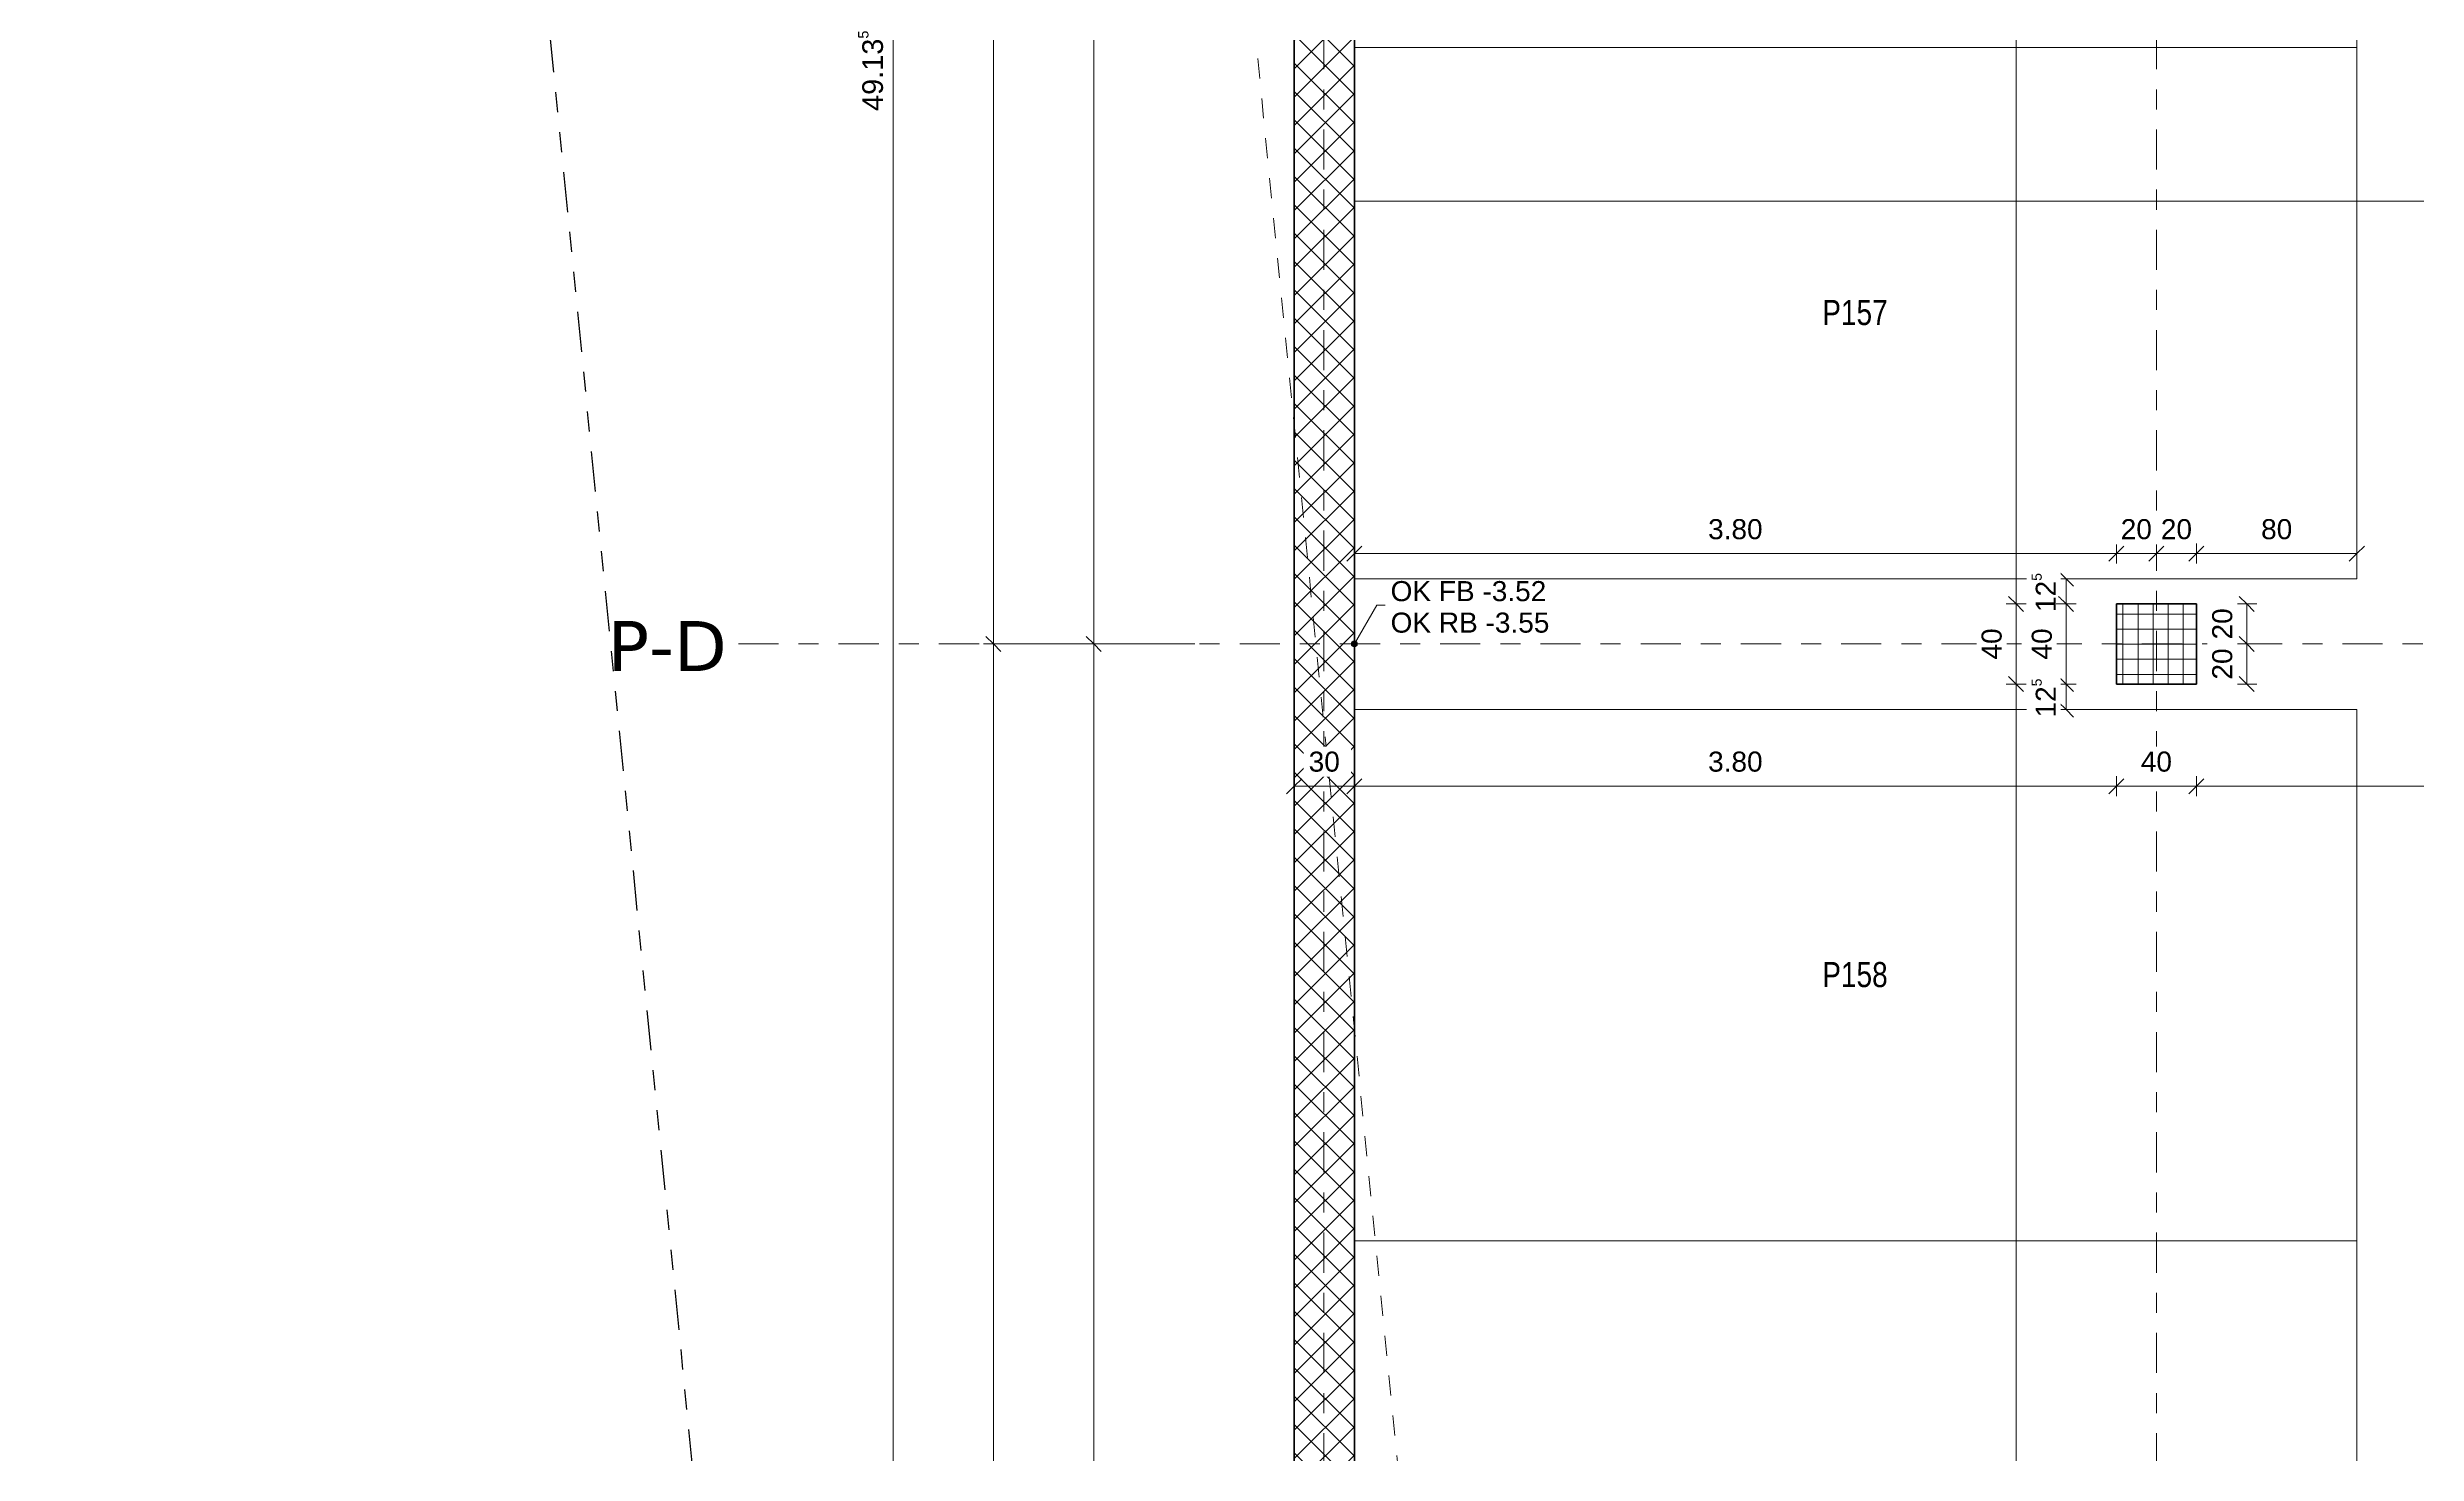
# Model space of a CAD drawing. Header units: metres. Extents: x -86 to 44, y -23 to 39.
# Drawn here: x -84.23 to -72.41, y -0.06 to 6.95 of the extents above; entities that cross this region are included whole.
import ezdxf

# ---------------------------------------------------------------- set-up
doc = ezdxf.new("R2010")
doc.units = ezdxf.units.M
for name, pattern in [('_Grundgrenze_', [0.45, 0.2, -0.05, 0.05, -0.05, 0.05, -0.05]), ('_Rasterlinie_', [0.375, 0.2, -0.05, 0.075, -0.05]), ('_Strichliert - Fein_', [0.15, 0.1, -0.05])]:
    doc.linetypes.add(name, pattern=pattern)
for name, color, linetype, lineweight in [('A-____-____-DIMS', 7, 'Continuous', 5), ('A-____-____-DIMS-50', 7, 'Continuous', 5), ('A-FLOR-____-OTLN', 7, 'Continuous', 9), ('A-WALL-____-MCUT', 7, 'Continuous', 35), ('A-WALL-____-PATT', 7, 'Continuous', 35), ('C-PRKG-____-IDEN', 7, 'Continuous', 5), ('C-PRKG-____-OTLN', 7, 'Continuous', 9), ('G-____-____-DIMS', 7, 'Continuous', 5), ('S-COLS-____-MCUT', 7, 'Continuous', 35), ('S-COLS-____-OTLN', 7, 'Continuous', 9), ('S-GRID-____-OTLN', 7, 'Continuous', 5)]:
    doc.layers.add(name, color=color, linetype=linetype, lineweight=lineweight)
for name, color, linetype, lineweight, true_color in [('A-DETL-____-OTLN', 5, 'Continuous', 9, 0x0000ff), ('C-PROP-LINE-OTLN', 7, '_Grundgrenze_', 25, 0x800000), ('S-GRID-____-IDEN', 7, 'Continuous', 9, 0x5555aa)]:
    doc.layers.add(name, color=color, linetype=linetype, lineweight=lineweight, true_color=true_color)
doc.styles.add('Arial_1', font='arial.ttf', dxfattribs={"height": 0.1})
doc.styles.add('Arial_3', font='arial.ttf', dxfattribs={"width": 0.8, "height": 0.125})
doc.styles.add('Arial_B', font='arial.ttf', dxfattribs={"height": 0.103175})
doc.styles.add('Verdana_B', font='verdana.ttf', dxfattribs={"height": 0.25})
doc.dimstyles.new('SUB_Rohbau_Aussen_Vermassung', dxfattribs={"dimscale": 0.3048, "dimtxt": 0.102026, "dimasz": 0.246063, "dimexe": 0.164042, "dimexo": 0.0625, "dimgap": 0.123031, "dimtad": 1, "dimrnd": 0.005, "dimzin": 0, "dimdsep": 46, "dimtxsty": 'Arial_B', "dimblk1": 'OBLIQUE', "dimblk2": 'OBLIQUE', "dimsah": 1, "dimcen": 0.09, "dimazin": 0, "dimtfac": 1, "dimtdec": 4, "dimtix": 1, "dimtmove": 0, "dimatfit": 3, "dimfxl": 1.64042, "dimfxlon": 1, "dimtvp": 1, "dimtfill": 1, "dimtolj": 1, "dimtzin": 0, "dimarcsym": 2})
doc.dimstyles.new('SUB_Rohbau_fein_1', dxfattribs={"dimscale": 0.3048, "dimtxt": 0.102026, "dimasz": 0.246063, "dimexe": 0.164042, "dimexo": 0.0625, "dimgap": 0.123031, "dimtad": 1, "dimrnd": 0.005, "dimzin": 0, "dimdsep": 46, "dimtxsty": 'Arial_1', "dimblk1": 'OBLIQUE', "dimblk2": 'OBLIQUE', "dimsah": 1, "dimcen": 0.09, "dimazin": 0, "dimtfac": 1, "dimtdec": 4, "dimtix": 1, "dimtmove": 0, "dimatfit": 3, "dimfxl": 0.164042, "dimfxlon": 1, "dimtvp": 1, "dimtfill": 1, "dimtolj": 1, "dimtzin": 0, "dimarcsym": 2})
doc.dimstyles.new('SUB_Rohbau_fein_6', dxfattribs={"dimscale": 0.3048, "dimtxt": 0.102026, "dimasz": 0.246063, "dimexe": 0.164042, "dimexo": 0.0625, "dimgap": 0.123031, "dimtad": 1, "dimdec": 1, "dimlfac": 100, "dimrnd": 0.5, "dimdsep": 46, "dimtxsty": 'Arial_1', "dimblk1": 'OBLIQUE', "dimblk2": 'OBLIQUE', "dimsah": 1, "dimcen": 0.09, "dimazin": 0, "dimtfac": 1, "dimtdec": 4, "dimtix": 1, "dimtmove": 0, "dimatfit": 3, "dimfxl": 0.164042, "dimfxlon": 1, "dimtvp": 1, "dimtfill": 1, "dimtolj": 1, "dimtzin": 0, "dimarcsym": 2})
doc.dimstyles.new('SUB_Rohbau_fein_7', dxfattribs={"dimscale": 0.3048, "dimtxt": 0.102026, "dimasz": 0.246063, "dimexe": 0.164042, "dimexo": 0.0625, "dimgap": 0.123031, "dimtad": 1, "dimrnd": 0.005, "dimzin": 0, "dimdsep": 46, "dimtxsty": 'Arial_1', "dimblk1": 'OBLIQUE', "dimblk2": 'OBLIQUE', "dimsah": 1, "dimcen": 0.09, "dimazin": 0, "dimtfac": 1, "dimtdec": 4, "dimtix": 1, "dimtmove": 0, "dimatfit": 3, "dimfxl": 0.164042, "dimfxlon": 1, "dimtvp": 1, "dimtfill": 1, "dimtolj": 1, "dimtzin": 0, "dimarcsym": 2})
doc.dimstyles.new('SUB_Rohbau_fein_8', dxfattribs={"dimscale": 0.3048, "dimtxt": 0.102026, "dimasz": 0.246063, "dimexe": 0.164042, "dimexo": 0.0625, "dimgap": 0.123031, "dimtad": 1, "dimdec": 1, "dimlfac": 100, "dimrnd": 0.5, "dimdsep": 46, "dimtxsty": 'Arial_1', "dimblk1": 'OBLIQUE', "dimblk2": 'OBLIQUE', "dimsah": 1, "dimcen": 0.09, "dimazin": 0, "dimtfac": 1, "dimtdec": 4, "dimtix": 1, "dimtmove": 0, "dimatfit": 3, "dimfxl": 0.164042, "dimfxlon": 1, "dimtvp": 1, "dimtfill": 1, "dimtolj": 1, "dimtzin": 0, "dimarcsym": 2})

# ---------------------------------------------------------------- blocks, each defined once
blk = doc.blocks.new('PP_Parkplatz - 2650 x 5000-V19--01_UG_OK_FFB_AF')
at = {"layer": 'C-PRKG-____-OTLN', "color": 253, "true_color": 0x999999}
for p, q in [((-72.708, 9.6), (-77.708, 9.6)), ((-72.708, 6.951), (-72.708, 9.6)), ((-72.708, 9.6), (-72.708, 9.6)), ((-77.708, 7.983), (-77.708, 6.951)), ((-77.708, 6.951), (-72.708, 6.951)), ((-72.708, 6.951), (-72.708, 6.951))]:
    blk.add_line(p, q, dxfattribs=at)
blk = doc.blocks.new('PP_Parkplatz - 2650 x 5000-V21--01_UG_OK_FFB_AF')
at = {"layer": 'C-PRKG-____-OTLN', "color": 253, "true_color": 0x999999}
for p, q in [((-77.708, 1), (-77.708, -1.649)), ((-72.708, 1), (-77.708, 1)), ((-72.708, 1), (-77.708, 1)), ((-77.708, -1.649), (-77.708, 1)), ((-77.708, 1), (-72.708, 1)), ((-72.708, 1), (-72.708, -1.649)), ((-72.708, -1.649), (-72.708, 1)), ((-72.708, 1), (-72.708, -1.649)), ((-72.708, 1), (-72.708, 1)), ((-72.708, -1.649), (-77.708, -1.649)), ((-77.708, -1.649), (-72.708, -1.649)), ((-72.708, -1.649), (-77.708, -1.649)), ((-72.708, -1.649), (-72.708, -1.649))]:
    blk.add_line(p, q, dxfattribs=at)
blk = doc.blocks.new('PP_Parkplatz - 2650 x 5000-V22--01_UG_OK_FFB_AF')
at = {"layer": 'C-PRKG-____-OTLN', "color": 253, "true_color": 0x999999}
for p, q in [((-77.708, 3.65), (-77.708, 1)), ((-72.708, 3.65), (-77.708, 3.65)), ((-72.708, 3.65), (-77.708, 3.65)), ((-77.708, 1), (-77.708, 3.65)), ((-77.708, 3.65), (-72.708, 3.65)), ((-72.708, 3.65), (-72.708, 1)), ((-72.708, 1), (-72.708, 3.65)), ((-72.708, 3.65), (-72.708, 1)), ((-72.708, 3.65), (-72.708, 3.65)), ((-72.708, 1), (-77.708, 1)), ((-77.708, 1), (-72.708, 1)), ((-72.708, 1), (-77.708, 1)), ((-72.708, 1), (-72.708, 1))]:
    blk.add_line(p, q, dxfattribs=at)
blk = doc.blocks.new('PP_Parkplatz - 2650 x 5000-V64--01_UG_OK_FFB_AF')
at = {"layer": 'C-PRKG-____-OTLN', "color": 253, "true_color": 0x999999}
for p, q in [((-77.708, 6.951), (-72.708, 6.951)), ((-77.708, 4.302), (-77.708, 6.951)), ((-72.708, 6.951), (-77.708, 6.951)), ((-77.708, 4.302), (-77.708, 6.951)), ((-77.708, 6.951), (-72.708, 6.951)), ((-72.708, 4.302), (-72.708, 6.951)), ((-72.708, 4.302), (-72.708, 6.951)), ((-72.708, 6.951), (-72.708, 4.302)), ((-72.708, 6.951), (-72.708, 6.951)), ((-77.708, 4.302), (-72.708, 4.302)), ((-77.708, 4.302), (-72.708, 4.302)), ((-72.708, 4.302), (-77.708, 4.302)), ((-72.708, 4.302), (-72.708, 4.302))]:
    blk.add_line(p, q, dxfattribs=at)
blk = doc.blocks.new('Family - ___-13919876--01_UG_OK_FFB_AF')
at = {"layer": 'C-PROP-LINE-OTLN'}
blk.add_line((-78.996, -20.339), (-84.226, 32.196), dxfattribs=at)
blk = doc.blocks.new('DIMBLOCK14--01_UG_OK_FFB_AF')
at = {"layer": 'A-____-____-DIMS-50'}
for p, q in [((-80.008, 31.402), (-80.046, 31.439)), ((-80.008, 31.402), (-80.058, 31.402)), ((-80.008, -17.733), (-80.008, 31.402)), ((-80.008, 31.402), (-79.971, 31.364)), ((-80.008, 31.402), (-79.508, 31.402)), ((-80.008, -17.733), (-80.046, -17.696)), ((-80.008, -17.733), (-80.058, -17.733)), ((-80.008, -17.733), (-79.971, -17.771)), ((-80.008, -17.733), (-79.508, -17.733))]:
    blk.add_line(p, q, dxfattribs=at)
at = {"layer": 'A-____-____-DIMS-50', "color": 0, "insert": (-80.183, 6.634), "char_height": 0.10317, "width": 0.48113, "attachment_point": 1, "rotation": 90, "line_spacing_factor": 0.941778, "style": 'Arial_B', "bg_fill": 3, "box_fill_scale": 1.25, "bg_fill_color": 256, "bg_fill_true_color": 13158600, "bg_fill_transparency": 0}
blk.add_mtext('49.13\\A2\\H0.5x;\\S5^  ;\\H2x;', dxfattribs=at)
blk = doc.blocks.new('_Oblique')
at = {"color": 0, "linetype": 'ByBlock', "lineweight": -2}
blk.add_line((-0.5, -0.5), (0.5, 0.5), dxfattribs=at)
blk = doc.blocks.new('DIMBLOCK17--01_UG_OK_FFB_AF')
at = {"layer": 'A-____-____-DIMS-50'}
for p, q in [((-79.508, 12.577), (-79.558, 12.577)), ((-79.508, 12.577), (-79.546, 12.614)), ((-79.508, 12.577), (-79.508, 3.977)), ((-79.508, 12.577), (-79.471, 12.539)), ((-79.508, 12.577), (-79.008, 12.577)), ((-79.508, 3.977), (-79.558, 3.977)), ((-79.508, 3.977), (-79.546, 4.014)), ((-79.508, 3.977), (-79.471, 3.939)), ((-79.508, 3.977), (-79.008, 3.977))]:
    blk.add_line(p, q, dxfattribs=at)
at = {"layer": 'A-____-____-DIMS-50', "color": 0, "insert": (-79.683, 8.141), "char_height": 0.1032, "width": 0.32565, "attachment_point": 1, "rotation": 90, "line_spacing_factor": 0.941778, "style": 'Arial_B', "bg_fill": 3, "box_fill_scale": 1.25, "bg_fill_color": 256, "bg_fill_true_color": 13158600, "bg_fill_transparency": 0}
blk.add_mtext('8.60', dxfattribs=at)
blk = doc.blocks.new('DIMBLOCK18--01_UG_OK_FFB_AF')
at = {"layer": 'A-____-____-DIMS-50'}
for p, q in [((-79.508, 3.977), (-79.558, 3.977)), ((-79.508, 3.977), (-79.546, 4.014)), ((-79.508, 3.977), (-79.508, -4.623)), ((-79.508, 3.977), (-79.471, 3.939)), ((-79.508, 3.977), (-79.008, 3.977)), ((-79.508, -4.623), (-79.546, -4.586)), ((-79.508, -4.623), (-79.558, -4.623)), ((-79.508, -4.623), (-79.471, -4.661)), ((-79.508, -4.623), (-79.008, -4.623))]:
    blk.add_line(p, q, dxfattribs=at)
at = {"layer": 'A-____-____-DIMS-50', "color": 0, "insert": (-79.683, -0.459), "char_height": 0.1032, "width": 0.32565, "attachment_point": 1, "rotation": 90, "line_spacing_factor": 0.941778, "style": 'Arial_B', "bg_fill": 3, "box_fill_scale": 1.25, "bg_fill_color": 256, "bg_fill_true_color": 13158600, "bg_fill_transparency": 0}
blk.add_mtext('8.60', dxfattribs=at)
blk = doc.blocks.new('DIMBLOCK24--01_UG_OK_FFB_AF')
at = {"layer": 'A-____-____-DIMS-50'}
for p, q in [((-79.008, 3.977), (-79.058, 3.977)), ((-79.008, 3.977), (-79.046, 4.014)), ((-79.008, -4.623), (-79.008, 3.977)), ((-79.008, 3.977), (-78.971, 3.939)), ((-79.008, 3.977), (-78.504, 3.977)), ((-79.008, -4.623), (-79.046, -4.586)), ((-79.008, -4.623), (-79.058, -4.623)), ((-79.008, -4.623), (-78.971, -4.661)), ((-79.008, -4.623), (-78.504, -4.623))]:
    blk.add_line(p, q, dxfattribs=at)
at = {"layer": 'A-____-____-DIMS-50', "color": 0, "insert": (-79.183, -0.459), "char_height": 0.1032, "width": 0.32565, "attachment_point": 1, "rotation": 90, "line_spacing_factor": 0.941778, "style": 'Arial_B', "bg_fill": 3, "box_fill_scale": 1.25, "bg_fill_color": 256, "bg_fill_true_color": 13158600, "bg_fill_transparency": 0}
blk.add_mtext('8.60', dxfattribs=at)
blk = doc.blocks.new('DIMBLOCK25--01_UG_OK_FFB_AF')
at = {"layer": 'A-____-____-DIMS-50'}
for p, q in [((-79.008, 12.577), (-79.058, 12.577)), ((-79.008, 12.577), (-79.046, 12.614)), ((-79.008, 3.977), (-79.008, 12.577)), ((-79.008, 12.577), (-78.971, 12.539)), ((-79.008, 12.577), (-78.504, 12.577)), ((-79.008, 3.977), (-79.058, 3.977)), ((-79.008, 3.977), (-79.046, 4.014)), ((-79.008, 3.977), (-78.971, 3.939)), ((-79.008, 3.977), (-78.504, 3.977))]:
    blk.add_line(p, q, dxfattribs=at)
at = {"layer": 'A-____-____-DIMS-50', "color": 0, "insert": (-79.183, 8.141), "char_height": 0.1032, "width": 0.32565, "attachment_point": 1, "rotation": 90, "line_spacing_factor": 0.941778, "style": 'Arial_B', "bg_fill": 3, "box_fill_scale": 1.25, "bg_fill_color": 256, "bg_fill_true_color": 13158600, "bg_fill_transparency": 0}
blk.add_mtext('8.60', dxfattribs=at)
blk = doc.blocks.new('DIMBLOCK866--01_UG_OK_FFB_AF')
at = {"layer": 'A-____-____-DIMS-50'}
for p, q in [((-74.408, 3.777), (-74.446, 3.814)), ((-74.408, 3.777), (-74.458, 3.777)), ((-74.408, -4.423), (-74.408, 3.777)), ((-74.408, 3.777), (-74.371, 3.739)), ((-74.408, 3.777), (-74.358, 3.777)), ((-74.408, -4.423), (-74.458, -4.423)), ((-74.408, -4.423), (-74.446, -4.386)), ((-74.408, -4.423), (-74.371, -4.461)), ((-74.408, -4.423), (-74.358, -4.423))]:
    blk.add_line(p, q, dxfattribs=at)
at = {"layer": 'A-____-____-DIMS-50', "color": 0, "insert": (-74.58, -0.459), "char_height": 0.1, "width": 0.32565, "attachment_point": 1, "rotation": 90, "line_spacing_factor": 0.941778, "style": 'Arial_1', "bg_fill": 3, "box_fill_scale": 1.25, "bg_fill_color": 256, "bg_fill_true_color": 13158600, "bg_fill_transparency": 0}
blk.add_mtext('8.20', dxfattribs=at)
blk = doc.blocks.new('DIMBLOCK867--01_UG_OK_FFB_AF')
at = {"layer": 'A-____-____-DIMS-50'}
for p, q in [((-74.408, 4.177), (-74.458, 4.177)), ((-74.408, 4.177), (-74.446, 4.214)), ((-74.408, 3.777), (-74.408, 4.177)), ((-74.408, 4.177), (-74.371, 4.139)), ((-74.408, 4.177), (-74.358, 4.177)), ((-74.408, 3.777), (-74.446, 3.814)), ((-74.408, 3.777), (-74.458, 3.777)), ((-74.408, 3.777), (-74.371, 3.739)), ((-74.408, 3.777), (-74.358, 3.777))]:
    blk.add_line(p, q, dxfattribs=at)
at = {"layer": 'A-____-____-DIMS-50', "color": 0, "insert": (-74.58, 3.899), "char_height": 0.1, "width": 0.18609, "attachment_point": 1, "rotation": 90, "line_spacing_factor": 0.941778, "style": 'Arial_1', "bg_fill": 3, "box_fill_scale": 1.25, "bg_fill_color": 256, "bg_fill_true_color": 13158600, "bg_fill_transparency": 0}
blk.add_mtext('40', dxfattribs=at)
blk = doc.blocks.new('DIMBLOCK868--01_UG_OK_FFB_AF')
at = {"layer": 'A-____-____-DIMS-50'}
for p, q in [((-74.408, 12.552), (-74.458, 12.552)), ((-74.408, 12.552), (-74.446, 12.589)), ((-74.408, 4.177), (-74.408, 12.552)), ((-74.408, 12.552), (-74.371, 12.514)), ((-74.408, 12.552), (-74.358, 12.552)), ((-74.408, 4.177), (-74.458, 4.177)), ((-74.408, 4.177), (-74.446, 4.214)), ((-74.408, 4.177), (-74.371, 4.139)), ((-74.408, 4.177), (-74.358, 4.177))]:
    blk.add_line(p, q, dxfattribs=at)
at = {"layer": 'A-____-____-DIMS-50', "color": 0, "insert": (-74.58, 8.202), "char_height": 0.1, "width": 0.38809, "attachment_point": 1, "rotation": 90, "line_spacing_factor": 0.941778, "style": 'Arial_1', "bg_fill": 3, "box_fill_scale": 1.25, "bg_fill_color": 256, "bg_fill_true_color": 13158600, "bg_fill_transparency": 0}
blk.add_mtext('8.37\\A2\\H0.5x;\\S5^  ;\\H2x;', dxfattribs=at)
blk = doc.blocks.new('DIMBLOCK875--01_UG_OK_FFB_AF')
at = {"layer": 'A-____-____-DIMS-50'}
for p, q in [((-74.158, 4.302), (-74.208, 4.302)), ((-74.158, 4.302), (-74.196, 4.339)), ((-74.158, 4.302), (-74.158, 4.177)), ((-74.158, 4.302), (-74.121, 4.264)), ((-74.158, 4.302), (-74.108, 4.302)), ((-74.158, 4.177), (-74.208, 4.177)), ((-74.158, 4.177), (-74.196, 4.214)), ((-74.158, 4.177), (-74.121, 4.139)), ((-74.158, 4.177), (-74.108, 4.177))]:
    blk.add_line(p, q, dxfattribs=at)
at = {"layer": 'A-____-____-DIMS-50', "color": 0, "insert": (-74.33, 4.136), "char_height": 0.1, "width": 0.24852, "attachment_point": 1, "rotation": 90, "line_spacing_factor": 0.941778, "style": 'Arial_1', "bg_fill": 3, "box_fill_scale": 1.25, "bg_fill_color": 256, "bg_fill_true_color": 13158600, "bg_fill_transparency": 0}
blk.add_mtext('12\\A2\\H0.5x;\\S5^  ;\\H2x;', dxfattribs=at)
blk = doc.blocks.new('DIMBLOCK876--01_UG_OK_FFB_AF')
at = {"layer": 'A-____-____-DIMS-50'}
for p, q in [((-74.158, 4.177), (-74.208, 4.177)), ((-74.158, 4.177), (-74.196, 4.214)), ((-74.158, 4.177), (-74.158, 3.777)), ((-74.158, 4.177), (-74.121, 4.139)), ((-74.158, 4.177), (-74.108, 4.177)), ((-74.158, 3.777), (-74.196, 3.814)), ((-74.158, 3.777), (-74.208, 3.777)), ((-74.158, 3.777), (-74.121, 3.739)), ((-74.158, 3.777), (-74.108, 3.777))]:
    blk.add_line(p, q, dxfattribs=at)
at = {"layer": 'A-____-____-DIMS-50', "color": 0, "insert": (-74.33, 3.899), "char_height": 0.1, "width": 0.18609, "attachment_point": 1, "rotation": 90, "line_spacing_factor": 0.941778, "style": 'Arial_1', "bg_fill": 3, "box_fill_scale": 1.25, "bg_fill_color": 256, "bg_fill_true_color": 13158600, "bg_fill_transparency": 0}
blk.add_mtext('40', dxfattribs=at)
blk = doc.blocks.new('DIMBLOCK877--01_UG_OK_FFB_AF')
at = {"layer": 'A-____-____-DIMS-50'}
for p, q in [((-74.158, 3.777), (-74.196, 3.814)), ((-74.158, 3.777), (-74.208, 3.777)), ((-74.158, 3.65), (-74.196, 3.687)), ((-74.158, 3.777), (-74.158, 3.65)), ((-74.158, 3.777), (-74.121, 3.739)), ((-74.158, 3.777), (-74.108, 3.777)), ((-74.158, 3.65), (-74.208, 3.65)), ((-74.158, 3.65), (-74.121, 3.612)), ((-74.158, 3.65), (-74.108, 3.65))]:
    blk.add_line(p, q, dxfattribs=at)
at = {"layer": 'A-____-____-DIMS-50', "color": 0, "insert": (-74.33, 3.61), "char_height": 0.1, "width": 0.24852, "attachment_point": 1, "rotation": 90, "line_spacing_factor": 0.941778, "style": 'Arial_1', "bg_fill": 3, "box_fill_scale": 1.25, "bg_fill_color": 256, "bg_fill_true_color": 13158600, "bg_fill_transparency": 0}
blk.add_mtext('12\\A2\\H0.5x;\\S5^  ;\\H2x;', dxfattribs=at)
blk = doc.blocks.new('DIMBLOCK878--01_UG_OK_FFB_AF')
at = {"layer": 'A-____-____-DIMS-50'}
for p, q in [((-77.708, 4.427), (-77.746, 4.389)), ((-77.708, 4.427), (-77.708, 4.477)), ((-77.708, 4.427), (-77.671, 4.464)), ((-77.708, 4.427), (-73.908, 4.427)), ((-77.708, 4.427), (-77.708, 4.377)), ((-73.908, 4.427), (-73.946, 4.389)), ((-73.908, 4.427), (-73.908, 4.477)), ((-73.908, 4.427), (-73.871, 4.464)), ((-73.908, 4.427), (-73.908, 4.377))]:
    blk.add_line(p, q, dxfattribs=at)
at = {"layer": 'A-____-____-DIMS-50', "color": 0, "insert": (-75.944, 4.599), "char_height": 0.1, "width": 0.32565, "attachment_point": 1, "line_spacing_factor": 0.941778, "style": 'Arial_1', "bg_fill": 3, "box_fill_scale": 1.25, "bg_fill_color": 256, "bg_fill_true_color": 13158600, "bg_fill_transparency": 0}
blk.add_mtext('3.80', dxfattribs=at)
blk = doc.blocks.new('DIMBLOCK879--01_UG_OK_FFB_AF')
at = {"layer": 'A-____-____-DIMS-50'}
for p, q in [((-73.908, 4.427), (-73.946, 4.389)), ((-73.908, 4.427), (-73.908, 4.477)), ((-73.908, 4.427), (-73.871, 4.464)), ((-73.908, 4.427), (-73.708, 4.427)), ((-73.908, 4.427), (-73.908, 4.377)), ((-73.708, 4.427), (-73.746, 4.389)), ((-73.708, 4.427), (-73.708, 4.477)), ((-73.708, 4.427), (-73.671, 4.464)), ((-73.708, 4.427), (-73.708, 4.377))]:
    blk.add_line(p, q, dxfattribs=at)
at = {"layer": 'A-____-____-DIMS-50', "color": 0, "insert": (-73.886, 4.599), "char_height": 0.1, "width": 0.18609, "attachment_point": 1, "line_spacing_factor": 0.941778, "style": 'Arial_1', "bg_fill": 3, "box_fill_scale": 1.25, "bg_fill_color": 256, "bg_fill_true_color": 13158600, "bg_fill_transparency": 0}
blk.add_mtext('20', dxfattribs=at)
blk = doc.blocks.new('DIMBLOCK880--01_UG_OK_FFB_AF')
at = {"layer": 'A-____-____-DIMS-50'}
for p, q in [((-73.708, 4.427), (-73.746, 4.389)), ((-73.708, 4.427), (-73.708, 4.477)), ((-73.708, 4.427), (-73.671, 4.464)), ((-73.708, 4.427), (-73.508, 4.427)), ((-73.708, 4.427), (-73.708, 4.377)), ((-73.508, 4.427), (-73.546, 4.389)), ((-73.508, 4.427), (-73.508, 4.477)), ((-73.508, 4.427), (-73.471, 4.464)), ((-73.508, 4.427), (-73.508, 4.377))]:
    blk.add_line(p, q, dxfattribs=at)
at = {"layer": 'A-____-____-DIMS-50', "color": 0, "insert": (-73.686, 4.599), "char_height": 0.1, "width": 0.18609, "attachment_point": 1, "line_spacing_factor": 0.941778, "style": 'Arial_1', "bg_fill": 3, "box_fill_scale": 1.25, "bg_fill_color": 256, "bg_fill_true_color": 13158600, "bg_fill_transparency": 0}
blk.add_mtext('20', dxfattribs=at)
blk = doc.blocks.new('DIMBLOCK881--01_UG_OK_FFB_AF')
at = {"layer": 'A-____-____-DIMS-50'}
for p, q in [((-73.508, 4.427), (-73.546, 4.389)), ((-73.508, 4.427), (-73.508, 4.477)), ((-73.508, 4.427), (-73.471, 4.464)), ((-73.508, 4.427), (-72.708, 4.427)), ((-73.508, 4.427), (-73.508, 4.377)), ((-72.708, 4.427), (-72.746, 4.389)), ((-72.708, 4.427), (-72.708, 4.477)), ((-72.708, 4.427), (-72.671, 4.464)), ((-72.708, 4.427), (-72.708, 4.377))]:
    blk.add_line(p, q, dxfattribs=at)
at = {"layer": 'A-____-____-DIMS-50', "color": 0, "insert": (-73.186, 4.599), "char_height": 0.1, "width": 0.18609, "attachment_point": 1, "line_spacing_factor": 0.941778, "style": 'Arial_1', "bg_fill": 3, "box_fill_scale": 1.25, "bg_fill_color": 256, "bg_fill_true_color": 13158600, "bg_fill_transparency": 0}
blk.add_mtext('80', dxfattribs=at)
blk = doc.blocks.new('DIMBLOCK1436--01_UG_OK_FFB_AF')
at = {"layer": 'A-____-____-DIMS-50'}
for p, q in [((-78.008, 3.268), (-78.008, 3.318)), ((-77.708, 3.268), (-77.708, 3.318)), ((-78.008, 3.268), (-78.046, 3.23)), ((-78.008, 3.268), (-77.971, 3.305)), ((-78.008, 3.268), (-77.708, 3.268)), ((-78.008, 3.268), (-78.008, 3.218)), ((-77.708, 3.268), (-77.746, 3.23)), ((-77.708, 3.268), (-77.671, 3.305)), ((-77.708, 3.268), (-77.708, 3.218))]:
    blk.add_line(p, q, dxfattribs=at)
at = {"layer": 'A-____-____-DIMS-50', "color": 0, "insert": (-77.936, 3.44), "char_height": 0.1, "width": 0.18609, "attachment_point": 1, "line_spacing_factor": 0.941778, "style": 'Arial_1', "bg_fill": 3, "box_fill_scale": 1.25, "bg_fill_color": 256, "bg_fill_true_color": 13158600, "bg_fill_transparency": 0}
blk.add_mtext('30', dxfattribs=at)
blk = doc.blocks.new('DIMBLOCK1437--01_UG_OK_FFB_AF')
at = {"layer": 'A-____-____-DIMS-50'}
for p, q in [((-77.708, 3.268), (-77.708, 3.318)), ((-73.908, 3.268), (-73.908, 3.318)), ((-77.708, 3.268), (-77.746, 3.23)), ((-77.708, 3.268), (-77.671, 3.305)), ((-77.708, 3.268), (-73.908, 3.268)), ((-77.708, 3.268), (-77.708, 3.218)), ((-73.908, 3.268), (-73.946, 3.23)), ((-73.908, 3.268), (-73.871, 3.305)), ((-73.908, 3.268), (-73.908, 3.218))]:
    blk.add_line(p, q, dxfattribs=at)
at = {"layer": 'A-____-____-DIMS-50', "color": 0, "insert": (-75.944, 3.44), "char_height": 0.1, "width": 0.32565, "attachment_point": 1, "line_spacing_factor": 0.941778, "style": 'Arial_1', "bg_fill": 3, "box_fill_scale": 1.25, "bg_fill_color": 256, "bg_fill_true_color": 13158600, "bg_fill_transparency": 0}
blk.add_mtext('3.80', dxfattribs=at)
blk = doc.blocks.new('DIMBLOCK1438--01_UG_OK_FFB_AF')
at = {"layer": 'A-____-____-DIMS-50'}
for p, q in [((-73.908, 3.268), (-73.908, 3.318)), ((-73.508, 3.268), (-73.508, 3.318)), ((-73.908, 3.268), (-73.946, 3.23)), ((-73.908, 3.268), (-73.871, 3.305)), ((-73.908, 3.268), (-73.508, 3.268)), ((-73.908, 3.268), (-73.908, 3.218)), ((-73.508, 3.268), (-73.546, 3.23)), ((-73.508, 3.268), (-73.471, 3.305)), ((-73.508, 3.268), (-73.508, 3.218))]:
    blk.add_line(p, q, dxfattribs=at)
at = {"layer": 'A-____-____-DIMS-50', "color": 0, "insert": (-73.786, 3.44), "char_height": 0.1, "width": 0.18609, "attachment_point": 1, "line_spacing_factor": 0.941778, "style": 'Arial_1', "bg_fill": 3, "box_fill_scale": 1.25, "bg_fill_color": 256, "bg_fill_true_color": 13158600, "bg_fill_transparency": 0}
blk.add_mtext('40', dxfattribs=at)
blk = doc.blocks.new('DIMBLOCK1439--01_UG_OK_FFB_AF')
at = {"layer": 'A-____-____-DIMS-50'}
for p, q in [((-73.508, 3.268), (-73.508, 3.318)), ((-66.908, 3.268), (-66.908, 3.318)), ((-73.508, 3.268), (-73.546, 3.23)), ((-73.508, 3.268), (-73.471, 3.305)), ((-73.508, 3.268), (-66.908, 3.268)), ((-73.508, 3.268), (-73.508, 3.218)), ((-66.908, 3.268), (-66.946, 3.23)), ((-66.908, 3.268), (-66.871, 3.305)), ((-66.908, 3.268), (-66.908, 3.218))]:
    blk.add_line(p, q, dxfattribs=at)
at = {"layer": 'A-____-____-DIMS-50', "color": 0, "insert": (-70.344, 3.44), "char_height": 0.1, "width": 0.32565, "attachment_point": 1, "line_spacing_factor": 0.941778, "style": 'Arial_1', "bg_fill": 3, "box_fill_scale": 1.25, "bg_fill_color": 256, "bg_fill_true_color": 13158600, "bg_fill_transparency": 0}
blk.add_mtext('6.60', dxfattribs=at)
blk = doc.blocks.new('DIMBLOCK1930--01_UG_OK_FFB_AF')
at = {"layer": 'A-____-____-DIMS-50'}
for p, q in [((-73.258, 4.177), (-73.308, 4.177)), ((-73.258, 4.177), (-73.296, 4.214)), ((-73.258, 4.177), (-73.258, 3.977)), ((-73.258, 4.177), (-73.221, 4.139)), ((-73.258, 4.177), (-73.208, 4.177)), ((-73.258, 3.977), (-73.308, 3.977)), ((-73.258, 3.977), (-73.296, 4.014)), ((-73.258, 3.977), (-73.221, 3.939)), ((-73.258, 3.977), (-73.208, 3.977))]:
    blk.add_line(p, q, dxfattribs=at)
at = {"layer": 'A-____-____-DIMS-50', "color": 0, "insert": (-73.43, 3.999), "char_height": 0.1, "width": 0.18609, "attachment_point": 1, "rotation": 90, "line_spacing_factor": 0.941778, "style": 'Arial_1', "bg_fill": 3, "box_fill_scale": 1.25, "bg_fill_color": 256, "bg_fill_true_color": 13158600, "bg_fill_transparency": 0}
blk.add_mtext('20', dxfattribs=at)
blk = doc.blocks.new('DIMBLOCK1931--01_UG_OK_FFB_AF')
at = {"layer": 'A-____-____-DIMS-50'}
for p, q in [((-73.258, 3.977), (-73.308, 3.977)), ((-73.258, 3.977), (-73.296, 4.014)), ((-73.258, 3.977), (-73.258, 3.777)), ((-73.258, 3.977), (-73.221, 3.939)), ((-73.258, 3.977), (-73.208, 3.977)), ((-73.258, 3.777), (-73.296, 3.814)), ((-73.258, 3.777), (-73.308, 3.777)), ((-73.258, 3.777), (-73.221, 3.739)), ((-73.258, 3.777), (-73.208, 3.777))]:
    blk.add_line(p, q, dxfattribs=at)
at = {"layer": 'A-____-____-DIMS-50', "color": 0, "insert": (-73.43, 3.799), "char_height": 0.1, "width": 0.18609, "attachment_point": 1, "rotation": 90, "line_spacing_factor": 0.941778, "style": 'Arial_1', "bg_fill": 3, "box_fill_scale": 1.25, "bg_fill_color": 256, "bg_fill_true_color": 13158600, "bg_fill_transparency": 0}
blk.add_mtext('20', dxfattribs=at)

msp = doc.modelspace()

# ---------------------------------------------------------------- hatches: boundary and pattern name
at = {"layer": 'A-WALL-____-PATT', "lineweight": 9}
h = msp.add_hatch(dxfattribs=at)
h.set_pattern_fill('FP_1', color=256, style=0, pattern_type=2)
h.set_pattern_definition([(45, (0, 0), (-0.07071068, 0.07071068), []), (135, (0, 0), (-0.07071068, -0.07071068), [])])
h.paths.add_polyline_path([(-78.008, -12.7114), (-77.708, -12.6965), (-77.708, 12.8516), (-78.008, 12.8516), (-78.008, -7.3093)])
at = {"layer": 'G-____-____-DIMS', "lineweight": 9}
h = msp.add_hatch(color=256, dxfattribs=at)
edge = h.paths.add_edge_path()
edge.add_arc((-77.708, 3.9772), 0.015, 0, 360)
at = {"layer": 'S-COLS-____-OTLN'}
h = msp.add_hatch(dxfattribs=at)
h.set_pattern_fill('FP_2', color=256, style=0, pattern_type=2)
h.set_pattern_definition([(0, (0, 0), (0, 0.075), []), (90, (0, 0), (-0.075, 5e-18), [])])
h.paths.add_polyline_path([(-73.508, 3.7766), (-73.508, 4.1766), (-73.908, 4.1766), (-73.908, 3.7766)])

# ---------------------------------------------------------------- linework, layer by layer
at = {"layer": 'A-DETL-____-OTLN', "color": 30, "linetype": '_Strichliert - Fein_', "true_color": 0xff8000}
msp.add_line((-80.2114, 27.1957), (-75.8289, -16.8216), dxfattribs=at)
at = {"layer": 'A-FLOR-____-OTLN'}
msp.add_line((-32.708, 6.1841), (-77.708, 6.1841), dxfattribs=at)
at = {"layer": 'A-WALL-____-MCUT'}
for p, q in [((-78.008, 12.8516), (-78.008, -12.7114)), ((-77.708, -12.6965), (-77.708, 12.5516))]:
    msp.add_line(p, q, dxfattribs=at)
at = {"layer": 'G-____-____-DIMS'}
for p, q in [((-77.708, 3.9772), (-77.5966, 4.1701)), ((-77.5966, 4.1701), (-77.5554, 4.1701))]:
    msp.add_line(p, q, dxfattribs=at)
at = {"layer": 'G-____-____-DIMS', "lineweight": 9}
msp.add_circle((-77.708, 3.9772), 0.015, dxfattribs=at)
at = {"layer": 'S-COLS-____-MCUT'}
for p, q in [((-73.508, 4.1766), (-73.908, 4.1766)), ((-73.908, 4.1766), (-73.908, 3.7766)), ((-73.508, 3.7766), (-73.508, 4.1766)), ((-73.908, 3.7766), (-73.508, 3.7766))]:
    msp.add_line(p, q, dxfattribs=at)
at = {"layer": 'S-GRID-____-OTLN', "color": 8, "linetype": '_Rasterlinie_', "true_color": 0x808080}
for p, q in [((-77.8603, -20.6582), (-77.8603, 34.9016)), ((-73.708, -20.6582), (-73.708, 34.9016)), ((-80.7802, 3.9766), (-35.6866, 3.9766))]:
    msp.add_line(p, q, dxfattribs=at)

# ---------------------------------------------------------------- block references
at = {"layer": 'C-PRKG-____-OTLN', "color": 253, "true_color": 0x999999}
for name in ['PP_Parkplatz - 2650 x 5000-V19--01_UG_OK_FFB_AF', 'PP_Parkplatz - 2650 x 5000-V64--01_UG_OK_FFB_AF', 'PP_Parkplatz - 2650 x 5000-V22--01_UG_OK_FFB_AF', 'PP_Parkplatz - 2650 x 5000-V21--01_UG_OK_FFB_AF']:
    msp.add_blockref(name, (0, 0), dxfattribs=at)
at = {"layer": 'C-PROP-LINE-OTLN'}
msp.add_blockref('Family - ___-13919876--01_UG_OK_FFB_AF', (0, 0), dxfattribs=at)

# ---------------------------------------------------------------- texts
at = {"layer": 'G-____-____-DIMS', "insert": (-77.5274, 4.2901), "char_height": 0.1, "width": 0.946353, "attachment_point": 1, "line_spacing_factor": 0.941778, "style": 'Arial_1'}
msp.add_mtext('OK FB -3.52\\POK RB -3.55', dxfattribs=at)
at = {"layer": 'S-GRID-____-IDEN', "color": 8, "lineweight": 5, "true_color": 0x808080, "insert": (-81.4324, 4.0911), "char_height": 0.25, "width": 0.849789, "attachment_point": 1, "style": 'Verdana_B'}
msp.add_mtext('P-D', dxfattribs=at)

# ---------------------------------------------------------------- next in the draw order: texts
at = {"layer": 'C-PRKG-____-IDEN', "char_height": 0.125, "width": 0.391223, "attachment_point": 1, "style": 'Arial_3', "bg_fill": 3, "box_fill_scale": 1.25, "bg_fill_color": 256, "bg_fill_true_color": 13158600, "bg_fill_transparency": 0}
for s, insert in [('P157', (-75.3746, 5.6918)), ('P158', (-75.3746, 2.3907))]:
    msp.add_mtext(s, dxfattribs=dict(at, insert=insert))

# ---------------------------------------------------------------- next in the draw order: dimensions: what is measured, and where the dimension line sits
at = {"layer": 'A-____-____-DIMS'}
dim = msp.add_linear_dim(base=(-80.008, 31.4016), p1=(-79.508, -17.7334), p2=(-79.508, 31.4016), angle=90, text='\\A1;49.13\\Q;{\\A1;{\\H0.5x;\\S5^ ;}}', dimstyle='SUB_Rohbau_Aussen_Vermassung', override={"dimpost": '<>', "dimfxl": 49.135001}, dxfattribs=at)
dim.commit()
dim.dimension.update_dxf_attribs({"geometry": 'DIMBLOCK14--01_UG_OK_FFB_AF', "text_midpoint": (-80.0982, 6.8341)})
for base, p1, p2, dimstyle, override, picture, middle in [((-73.258, 3.9766), (-73.308, 4.1766), (-73.208, 3.9766), 'SUB_Rohbau_fein_8', {"dimpost": '<>', "dimfxl": 0.223607}, 'DIMBLOCK1930--01_UG_OK_FFB_AF', (-73.3466, 4.0766)), ((-74.408, 3.7766), (-74.358, -4.4234), (-74.358, 3.7766), 'SUB_Rohbau_fein_1', {"dimpost": '<>', "dimfxl": 8.2}, 'DIMBLOCK866--01_UG_OK_FFB_AF', (-74.4966, -0.3234))]:
    dim = msp.add_linear_dim(base=base, p1=p1, p2=p2, angle=90, dimstyle=dimstyle, override=override, dxfattribs=at)
    dim.commit()
    dim.dimension.update_dxf_attribs({"geometry": picture, "text_midpoint": middle})
dim = msp.add_linear_dim(base=(-77.708, 3.2675), p1=(-78.008, 3.3175), p2=(-77.708, 3.3175), dimstyle='SUB_Rohbau_fein_8', override={"dimpost": '<>', "dimfxl": 0.3}, dxfattribs=at)
dim.commit()
dim.dimension.update_dxf_attribs({"geometry": 'DIMBLOCK1436--01_UG_OK_FFB_AF', "text_midpoint": (-77.858, 3.3561)})

# ---------------------------------------------------------------- next in the draw order: dimensions: what is measured, and where the dimension line sits
for base, p1, p2, dimstyle, override, picture, middle in [((-79.508, 3.9766), (-79.008, 12.5766), (-79.008, 3.9766), 'SUB_Rohbau_Aussen_Vermassung', {"dimpost": '<>', "dimfxl": 8.600004}, 'DIMBLOCK17--01_UG_OK_FFB_AF', (-79.5982, 8.2766)), ((-74.408, 4.1766), (-74.358, 3.7766), (-74.358, 4.1766), 'SUB_Rohbau_fein_6', {"dimpost": '<>', "dimfxl": 0.4}, 'DIMBLOCK867--01_UG_OK_FFB_AF', (-74.4966, 3.9766)), ((-73.258, 3.7766), (-73.208, 3.9766), (-73.308, 3.7766), 'SUB_Rohbau_fein_8', {"dimpost": '<>', "dimfxl": 0.223607}, 'DIMBLOCK1931--01_UG_OK_FFB_AF', (-73.3466, 3.8766))]:
    dim = msp.add_linear_dim(base=base, p1=p1, p2=p2, angle=90, dimstyle=dimstyle, override=override, dxfattribs=at)
    dim.commit()
    dim.dimension.update_dxf_attribs({"geometry": picture, "text_midpoint": middle})
dim = msp.add_linear_dim(base=(-73.908, 3.2675), p1=(-77.708, 3.3175), p2=(-73.908, 3.3175), dimstyle='SUB_Rohbau_fein_7', override={"dimpost": '<>', "dimfxl": 3.8}, dxfattribs=at)
dim.commit()
dim.dimension.update_dxf_attribs({"geometry": 'DIMBLOCK1437--01_UG_OK_FFB_AF', "text_midpoint": (-75.808, 3.3561)})

# ---------------------------------------------------------------- next in the draw order: dimensions: what is measured, and where the dimension line sits
dim = msp.add_linear_dim(base=(-74.408, 12.5516), p1=(-74.358, 4.1766), p2=(-74.458, 12.5516), angle=90, text='\\A1;8.37\\Q;{\\A1;{\\H0.5x;\\S5^ ;}}', dimstyle='SUB_Rohbau_fein_1', override={"dimpost": '<>', "dimfxl": 8.375597}, dxfattribs=at)
dim.commit()
dim.dimension.update_dxf_attribs({"geometry": 'DIMBLOCK868--01_UG_OK_FFB_AF', "text_midpoint": (-74.4966, 8.3641)})
dim = msp.add_linear_dim(base=(-79.508, -4.6234), p1=(-79.008, 3.9766), p2=(-79.008, -4.6234), angle=90, dimstyle='SUB_Rohbau_Aussen_Vermassung', override={"dimpost": '<>', "dimfxl": 8.6}, dxfattribs=at)
dim.commit()
dim.dimension.update_dxf_attribs({"geometry": 'DIMBLOCK18--01_UG_OK_FFB_AF', "text_midpoint": (-79.5982, -0.3234)})
dim = msp.add_linear_dim(base=(-73.508, 3.2675), p1=(-73.908, 3.3175), p2=(-73.508, 3.3175), dimstyle='SUB_Rohbau_fein_8', override={"dimpost": '<>', "dimfxl": 0.4}, dxfattribs=at)
dim.commit()
dim.dimension.update_dxf_attribs({"geometry": 'DIMBLOCK1438--01_UG_OK_FFB_AF', "text_midpoint": (-73.708, 3.3561)})

# ---------------------------------------------------------------- next in the draw order: dimensions: what is measured, and where the dimension line sits
dim = msp.add_linear_dim(base=(-74.158, 4.1766), p1=(-74.108, 4.3016), p2=(-74.108, 4.1766), angle=90, text='\\A1;12\\Q;{\\A1;{\\H0.5x;\\S5^ ;}}', dimstyle='SUB_Rohbau_fein_6', override={"dimpost": '<>', "dimfxl": 0.125}, dxfattribs=at)
dim.commit()
dim.dimension.update_dxf_attribs({"geometry": 'DIMBLOCK875--01_UG_OK_FFB_AF', "text_midpoint": (-74.2457, 4.2391)})
dim = msp.add_linear_dim(base=(-79.008, 3.9766), p1=(-78.5041, -4.6234), p2=(-78.5041, 3.9766), angle=90, dimstyle='SUB_Rohbau_Aussen_Vermassung', override={"dimpost": '<>', "dimfxl": 8.6}, dxfattribs=at)
dim.commit()
dim.dimension.update_dxf_attribs({"geometry": 'DIMBLOCK24--01_UG_OK_FFB_AF', "text_midpoint": (-79.0982, -0.3234)})
dim = msp.add_linear_dim(base=(-66.908, 3.2675), p1=(-73.508, 3.3175), p2=(-66.908, 3.3175), dimstyle='SUB_Rohbau_fein_7', override={"dimpost": '<>', "dimfxl": 6.6}, dxfattribs=at)
dim.commit()
dim.dimension.update_dxf_attribs({"geometry": 'DIMBLOCK1439--01_UG_OK_FFB_AF', "text_midpoint": (-70.208, 3.3561)})

# ---------------------------------------------------------------- next in the draw order: dimensions: what is measured, and where the dimension line sits
for base, p1, p2, dimstyle, override, picture, middle in [((-79.008, 12.5766), (-78.5041, 3.9766), (-78.5041, 12.5766), 'SUB_Rohbau_Aussen_Vermassung', {"dimpost": '<>', "dimfxl": 8.600004}, 'DIMBLOCK25--01_UG_OK_FFB_AF', (-79.0982, 8.2766)), ((-74.158, 3.7766), (-74.108, 4.1766), (-74.108, 3.7766), 'SUB_Rohbau_fein_6', {"dimpost": '<>', "dimfxl": 0.4}, 'DIMBLOCK876--01_UG_OK_FFB_AF', (-74.2466, 3.9766))]:
    dim = msp.add_linear_dim(base=base, p1=p1, p2=p2, angle=90, dimstyle=dimstyle, override=override, dxfattribs=at)
    dim.commit()
    dim.dimension.update_dxf_attribs({"geometry": picture, "text_midpoint": middle})
dim = msp.add_linear_dim(base=(-73.908, 4.4266), p1=(-77.708, 4.4766), p2=(-73.908, 4.3766), dimstyle='SUB_Rohbau_fein_1', override={"dimpost": '<>', "dimfxl": 3.801316}, dxfattribs=at)
dim.commit()
dim.dimension.update_dxf_attribs({"geometry": 'DIMBLOCK878--01_UG_OK_FFB_AF', "text_midpoint": (-75.808, 4.5151)})

# ---------------------------------------------------------------- next in the draw order: dimensions: what is measured, and where the dimension line sits
dim = msp.add_linear_dim(base=(-73.708, 4.4266), p1=(-73.908, 4.3766), p2=(-73.708, 4.4766), dimstyle='SUB_Rohbau_fein_6', override={"dimpost": '<>', "dimfxl": 0.223607}, dxfattribs=at)
dim.commit()
dim.dimension.update_dxf_attribs({"geometry": 'DIMBLOCK879--01_UG_OK_FFB_AF', "text_midpoint": (-73.808, 4.5151)})
dim = msp.add_linear_dim(base=(-74.158, 3.6499), p1=(-74.108, 3.7766), p2=(-74.108, 3.6499), angle=90, text='\\A1;12\\Q;{\\A1;{\\H0.5x;\\S5^ ;}}', dimstyle='SUB_Rohbau_fein_6', override={"dimpost": '<>', "dimfxl": 0.126634}, dxfattribs=at)
dim.commit()
dim.dimension.update_dxf_attribs({"geometry": 'DIMBLOCK877--01_UG_OK_FFB_AF', "text_midpoint": (-74.2457, 3.7132)})

# ---------------------------------------------------------------- next in the draw order: dimensions: what is measured, and where the dimension line sits
dim = msp.add_linear_dim(base=(-73.508, 4.4266), p1=(-73.708, 4.4766), p2=(-73.508, 4.3766), dimstyle='SUB_Rohbau_fein_6', override={"dimpost": '<>', "dimfxl": 0.223607}, dxfattribs=at)
dim.commit()
dim.dimension.update_dxf_attribs({"geometry": 'DIMBLOCK880--01_UG_OK_FFB_AF', "text_midpoint": (-73.608, 4.5151)})

# ---------------------------------------------------------------- next in the draw order: dimensions: what is measured, and where the dimension line sits
dim = msp.add_linear_dim(base=(-72.708, 4.4266), p1=(-73.508, 4.3766), p2=(-72.708, 4.4766), dimstyle='SUB_Rohbau_fein_6', override={"dimpost": '<>', "dimfxl": 0.806226}, dxfattribs=at)
dim.commit()
dim.dimension.update_dxf_attribs({"geometry": 'DIMBLOCK881--01_UG_OK_FFB_AF', "text_midpoint": (-73.108, 4.5151)})

doc.saveas('drawing.dxf')
